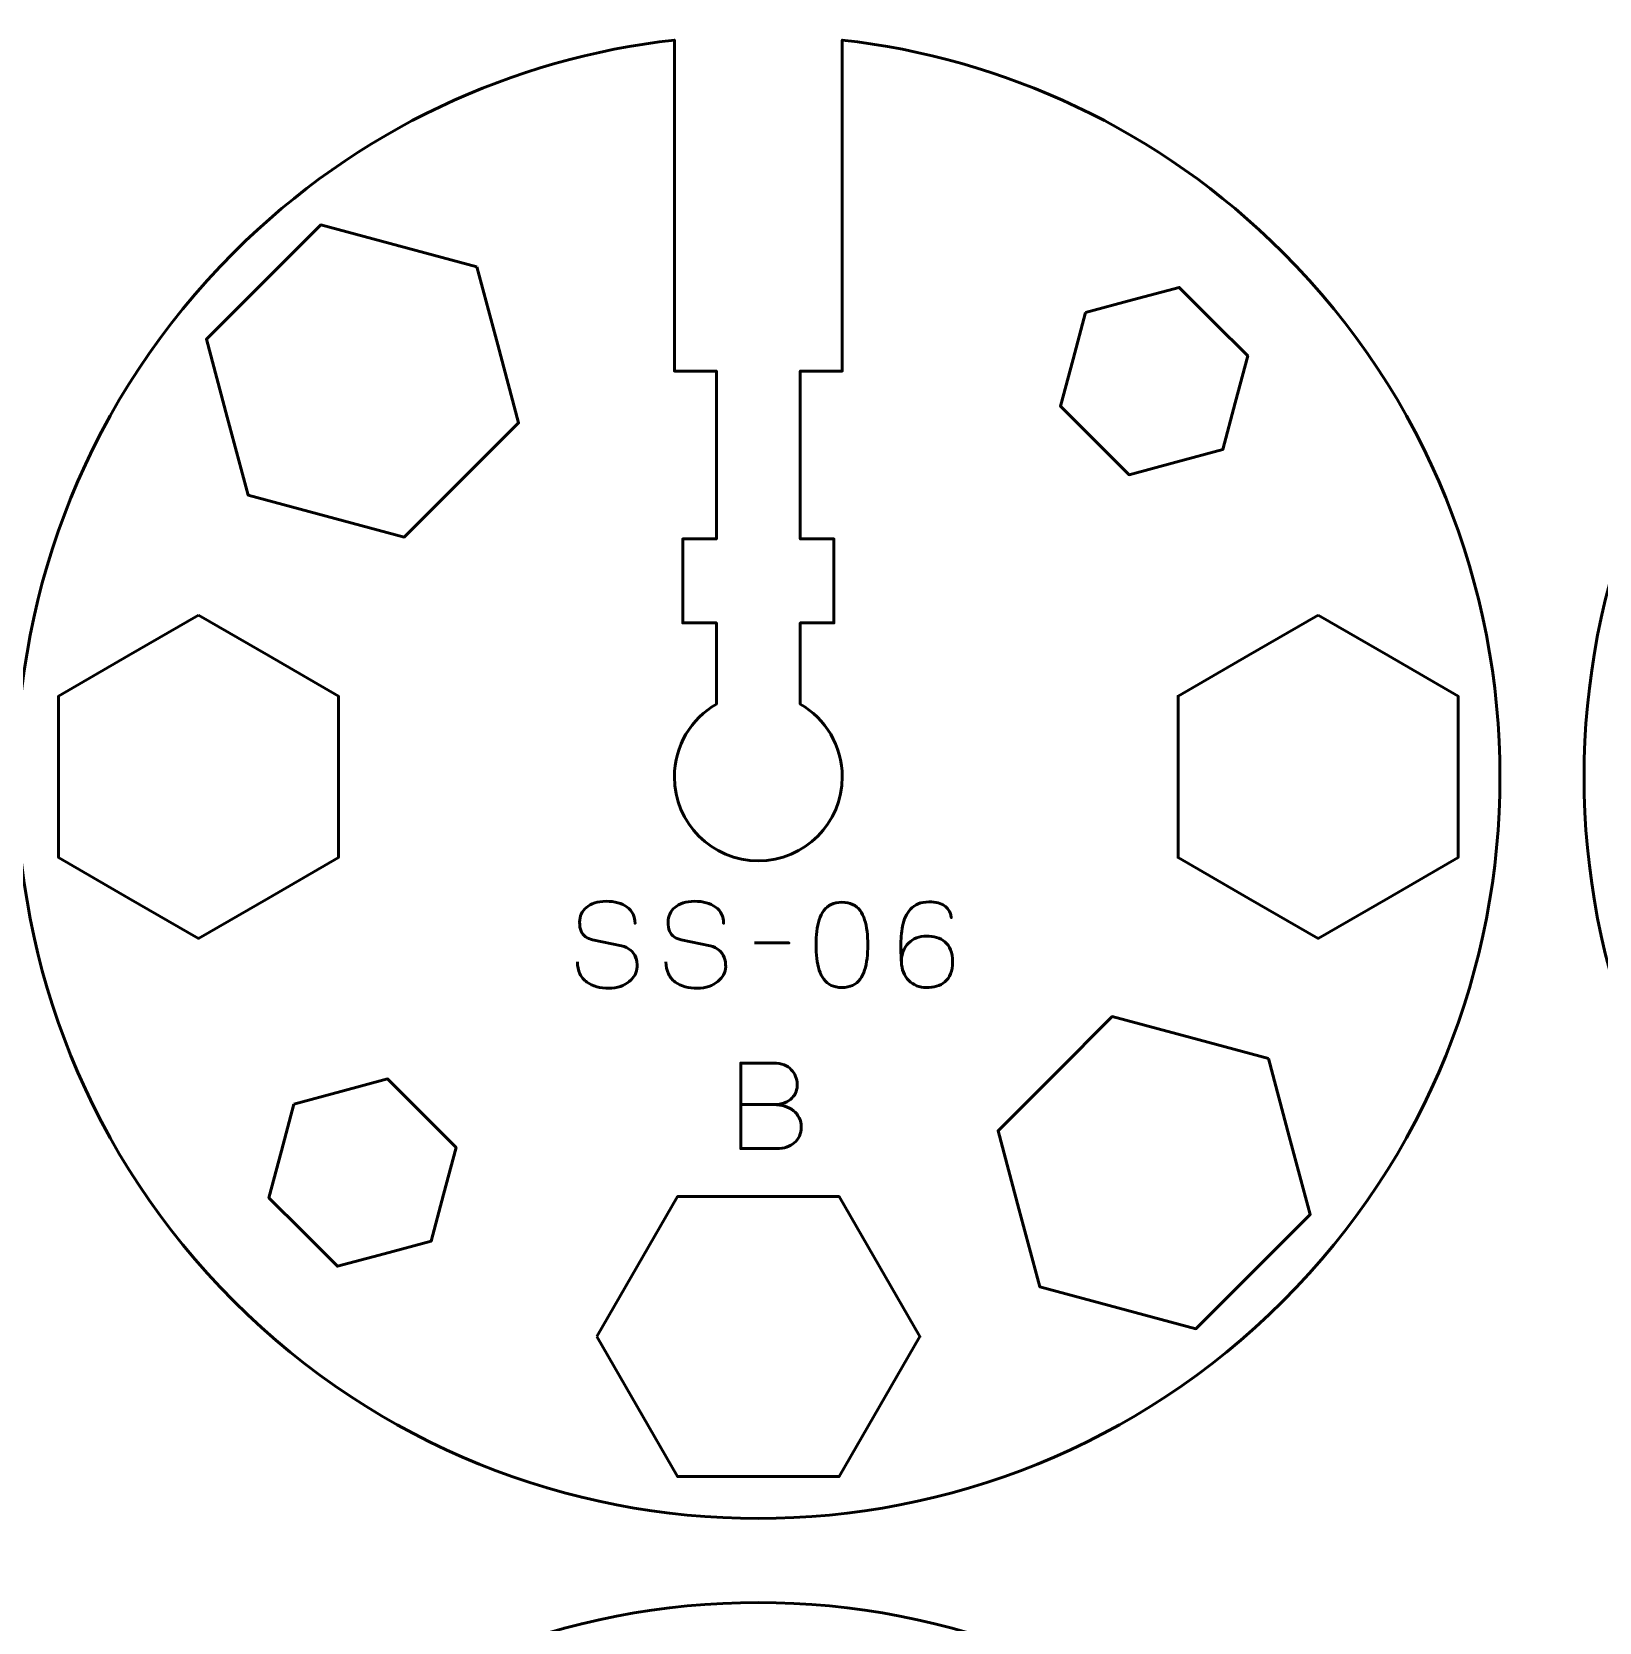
# Model space of a CAD drawing. Header units: centimetres. Extents: x -21 to 0, y -29.7 to 0.
# Drawn here: x -11.4 to -5.8, y -11.87 to -6.19 of the extents above; entities that cross this region are included whole.
import ezdxf

# ---------------------------------------------------------------- set-up
doc = ezdxf.new("R2010")
doc.units = ezdxf.units.CM
doc.header["$MEASUREMENT"] = 0
doc.layers.add('Layer 1', color=7, linetype='Continuous')

msp = doc.modelspace()

# ---------------------------------------------------------------- linework, layer by layer
at = {"layer": 'Layer 1', "color": 1, "lineweight": 53}
msp.add_open_spline([(-21.00003, -29.19995), (-21.00003, -29.19995), (-21.00003, -2.29992), (-21.00003, -2.29992), (-21.00003, -2.29992), (-21.00003, -2.21709), (-20.93286, -2.14992), (-20.85003, -2.14992), (-20.85003, -2.14992), (-20.7672, -2.14992), (-20.70003, -2.08275), (-20.70003, -1.99992), (-20.70003, -1.99992), (-20.70003, -1.91709), (-20.7672, -1.84992), (-20.85003, -1.84992), (-20.85003, -1.84992), (-20.93286, -1.84992), (-21.00003, -1.78275), (-21.00003, -1.69992), (-21.00003, -1.69992), (-21.00003, -1.61709), (-20.93286, -1.54992), (-20.85003, -1.54992), (-20.85003, -1.54992), (-20.7672, -1.54992), (-20.70003, -1.48275), (-20.70003, -1.39992), (-20.70003, -1.39992), (-20.70003, -1.31709), (-20.7672, -1.24992), (-20.85003, -1.24992), (-20.85003, -1.24992), (-20.93286, -1.24992), (-21.00003, -1.18275), (-21.00003, -1.09992), (-21.00003, -1.09992), (-21.00003, -1.09992), (-21.00003, -0.49992), (-21.00003, -0.49992), (-21.00003, -0.49992), (-21.00003, -0.22295), (-20.77694, 0.00004), (-20.49994, 0.00004), (-20.49994, 0.00004), (-20.49994, 0.00004), (-0.50008, 0.00004), (-0.50008, 0.00004), (-0.50008, 0.00004), (-0.22294, 0.00004), (0.00002, -0.22295), (0.00002, -0.49992), (0.00002, -0.49992), (0.00002, -0.49992), (0.00002, -29.19995), (0.00002, -29.19995), (0.00002, -29.19995), (0.00002, -29.47695), (-0.22294, -29.70004), (-0.50008, -29.70004), (-0.50008, -29.70004), (-0.50008, -29.70004), (-20.49994, -29.70004), (-20.49994, -29.70004), (-20.49994, -29.70004), (-20.77694, -29.70004), (-21.00003, -29.47695), (-21.00003, -29.19995)], degree=3, knots=[0, 0, 0, 0, 0.0588235, 0.0588235, 0.0588235, 0.0588235, 0.1176471, 0.1176471, 0.1176471, 0.1176471, 0.1764706, 0.1764706, 0.1764706, 0.1764706, 0.2352941, 0.2352941, 0.2352941, 0.2352941, 0.2941176, 0.2941176, 0.2941176, 0.2941176, 0.3529412, 0.3529412, 0.3529412, 0.3529412, 0.4117647, 0.4117647, 0.4117647, 0.4117647, 0.4705882, 0.4705882, 0.4705882, 0.4705882, 0.5294118, 0.5294118, 0.5294118, 0.5294118, 0.5882353, 0.5882353, 0.5882353, 0.5882353, 0.6470588, 0.6470588, 0.6470588, 0.6470588, 0.7058824, 0.7058824, 0.7058824, 0.7058824, 0.7647059, 0.7647059, 0.7647059, 0.7647059, 0.8235294, 0.8235294, 0.8235294, 0.8235294, 0.8823529, 0.8823529, 0.8823529, 0.8823529, 0.9411765, 0.9411765, 0.9411765, 0.9411765, 1, 1, 1, 1], dxfattribs=at)
at = {"layer": 'Layer 1', "color": 3, "lineweight": 53}
for points, knots in [([(-10.6738, -6.97608), (-10.23287, -6.53515), (-9.67507, -6.28229), (-9.1, -6.21718), (-9.1, -6.21718), (-9.1, -6.21718), (-9.1, -7.39992), (-9.1, -7.39992), (-9.1, -7.39992), (-9.1, -7.39992), (-8.94999, -7.39992), (-8.94999, -7.39992), (-8.94999, -7.39992), (-8.94999, -7.39992), (-8.94999, -7.99986), (-8.94999, -7.99986), (-8.94999, -7.99986), (-8.94999, -7.99986), (-9.07, -7.99986), (-9.07, -7.99986), (-9.07, -7.99986), (-9.07, -7.99986), (-9.07, -8.29986), (-9.07, -8.29986), (-9.07, -8.29986), (-9.07, -8.29986), (-8.94999, -8.29986), (-8.94999, -8.29986), (-8.94999, -8.29986), (-8.94999, -8.29986), (-8.94999, -8.59001), (-8.94999, -8.59001), (-8.94999, -8.59001), (-9.03965, -8.64189), (-9.09999, -8.73884), (-9.09999, -8.84986), (-9.09999, -8.84986), (-9.09999, -9.01552), (-8.96565, -9.14986), (-8.79999, -9.14986), (-8.79999, -9.14986), (-8.63433, -9.14986), (-8.49999, -9.01552), (-8.49999, -8.84986), (-8.49999, -8.84986), (-8.49999, -8.73884), (-8.56033, -8.64189), (-8.64999, -8.59001), (-8.64999, -8.59001), (-8.64999, -8.59001), (-8.64999, -8.29986), (-8.64999, -8.29986), (-8.64999, -8.29986), (-8.64999, -8.29986), (-8.53, -8.29986), (-8.53, -8.29986), (-8.53, -8.29986), (-8.53, -8.29986), (-8.53, -7.99986), (-8.53, -7.99986), (-8.53, -7.99986), (-8.53, -7.99986), (-8.64999, -7.99986), (-8.64999, -7.99986), (-8.64999, -7.99986), (-8.64999, -7.99986), (-8.64999, -7.39992), (-8.64999, -7.39992), (-8.64999, -7.39992), (-8.64999, -7.39992), (-8.5, -7.39992), (-8.5, -7.39992), (-8.5, -7.39992), (-8.5, -7.39992), (-8.5, -6.21716), (-8.5, -6.21716), (-8.5, -6.21716), (-7.92492, -6.28224), (-7.3671, -6.53515), (-6.92614, -6.97611), (-6.92614, -6.97611), (-5.89144, -8.01081), (-5.89144, -9.68905), (-6.92614, -10.72375), (-6.92614, -10.72375), (-7.96087, -11.75848), (-9.6391, -11.75848), (-10.6738, -10.72378), (-10.6738, -10.72378), (-11.70853, -9.68905), (-11.70853, -8.01081), (-10.6738, -6.97608)], [0, 0, 0, 0, 0.0434783, 0.0434783, 0.0434783, 0.0434783, 0.0869565, 0.0869565, 0.0869565, 0.0869565, 0.1304348, 0.1304348, 0.1304348, 0.1304348, 0.173913, 0.173913, 0.173913, 0.173913, 0.2173913, 0.2173913, 0.2173913, 0.2173913, 0.2608696, 0.2608696, 0.2608696, 0.2608696, 0.3043478, 0.3043478, 0.3043478, 0.3043478, 0.3478261, 0.3478261, 0.3478261, 0.3478261, 0.3913043, 0.3913043, 0.3913043, 0.3913043, 0.4347826, 0.4347826, 0.4347826, 0.4347826, 0.4782609, 0.4782609, 0.4782609, 0.4782609, 0.5217391, 0.5217391, 0.5217391, 0.5217391, 0.5652174, 0.5652174, 0.5652174, 0.5652174, 0.6086957, 0.6086957, 0.6086957, 0.6086957, 0.6521739, 0.6521739, 0.6521739, 0.6521739, 0.6956522, 0.6956522, 0.6956522, 0.6956522, 0.7391304, 0.7391304, 0.7391304, 0.7391304, 0.7826087, 0.7826087, 0.7826087, 0.7826087, 0.826087, 0.826087, 0.826087, 0.826087, 0.8695652, 0.8695652, 0.8695652, 0.8695652, 0.9130435, 0.9130435, 0.9130435, 0.9130435, 0.9565217, 0.9565217, 0.9565217, 0.9565217, 1, 1, 1, 1]), ([(-5.0738, -6.97608), (-4.63287, -6.53515), (-4.07507, -6.28229), (-3.5, -6.21718), (-3.5, -6.21718), (-3.5, -6.21718), (-3.5, -7.39992), (-3.5, -7.39992), (-3.5, -7.39992), (-3.5, -7.39992), (-3.34999, -7.39992), (-3.34999, -7.39992), (-3.34999, -7.39992), (-3.34999, -7.39992), (-3.34999, -7.99986), (-3.34999, -7.99986), (-3.34999, -7.99986), (-3.34999, -7.99986), (-3.47, -7.99986), (-3.47, -7.99986), (-3.47, -7.99986), (-3.47, -7.99986), (-3.47, -8.29986), (-3.47, -8.29986), (-3.47, -8.29986), (-3.47, -8.29986), (-3.34999, -8.29986), (-3.34999, -8.29986), (-3.34999, -8.29986), (-3.34999, -8.29986), (-3.34999, -8.59001), (-3.34999, -8.59001), (-3.34999, -8.59001), (-3.43965, -8.64189), (-3.49999, -8.73884), (-3.49999, -8.84986), (-3.49999, -8.84986), (-3.49999, -9.01552), (-3.36565, -9.14986), (-3.19999, -9.14986), (-3.19999, -9.14986), (-3.03433, -9.14986), (-2.89999, -9.01552), (-2.89999, -8.84986), (-2.89999, -8.84986), (-2.89999, -8.73884), (-2.96033, -8.64189), (-3.04999, -8.59001), (-3.04999, -8.59001), (-3.04999, -8.59001), (-3.04999, -8.29986), (-3.04999, -8.29986), (-3.04999, -8.29986), (-3.04999, -8.29986), (-2.93, -8.29986), (-2.93, -8.29986), (-2.93, -8.29986), (-2.93, -8.29986), (-2.93, -7.99986), (-2.93, -7.99986), (-2.93, -7.99986), (-2.93, -7.99986), (-3.04999, -7.99986), (-3.04999, -7.99986), (-3.04999, -7.99986), (-3.04999, -7.99986), (-3.04999, -7.39992), (-3.04999, -7.39992), (-3.04999, -7.39992), (-3.04999, -7.39992), (-2.9, -7.39992), (-2.9, -7.39992), (-2.9, -7.39992), (-2.9, -7.39992), (-2.9, -6.21716), (-2.9, -6.21716), (-2.9, -6.21716), (-2.32492, -6.28224), (-1.7671, -6.53515), (-1.32614, -6.97611), (-1.32614, -6.97611), (-0.29144, -8.01081), (-0.29144, -9.68905), (-1.32614, -10.72375), (-1.32614, -10.72375), (-2.36087, -11.75848), (-4.0391, -11.75848), (-5.0738, -10.72378), (-5.0738, -10.72378), (-6.10853, -9.68905), (-6.10853, -8.01081), (-5.0738, -6.97608)], [0, 0, 0, 0, 0.0434783, 0.0434783, 0.0434783, 0.0434783, 0.0869565, 0.0869565, 0.0869565, 0.0869565, 0.1304348, 0.1304348, 0.1304348, 0.1304348, 0.173913, 0.173913, 0.173913, 0.173913, 0.2173913, 0.2173913, 0.2173913, 0.2173913, 0.2608696, 0.2608696, 0.2608696, 0.2608696, 0.3043478, 0.3043478, 0.3043478, 0.3043478, 0.3478261, 0.3478261, 0.3478261, 0.3478261, 0.3913043, 0.3913043, 0.3913043, 0.3913043, 0.4347826, 0.4347826, 0.4347826, 0.4347826, 0.4782609, 0.4782609, 0.4782609, 0.4782609, 0.5217391, 0.5217391, 0.5217391, 0.5217391, 0.5652174, 0.5652174, 0.5652174, 0.5652174, 0.6086957, 0.6086957, 0.6086957, 0.6086957, 0.6521739, 0.6521739, 0.6521739, 0.6521739, 0.6956522, 0.6956522, 0.6956522, 0.6956522, 0.7391304, 0.7391304, 0.7391304, 0.7391304, 0.7826087, 0.7826087, 0.7826087, 0.7826087, 0.826087, 0.826087, 0.826087, 0.826087, 0.8695652, 0.8695652, 0.8695652, 0.8695652, 0.9130435, 0.9130435, 0.9130435, 0.9130435, 0.9565217, 0.9565217, 0.9565217, 0.9565217, 1, 1, 1, 1]), ([(-10.67383, -12.57613), (-9.63913, -11.54143), (-7.9609, -11.54143), (-6.92617, -12.57616), (-6.92617, -12.57616), (-5.89147, -13.61086), (-5.89147, -15.2891), (-6.92617, -16.3238), (-6.92617, -16.3238), (-7.9609, -17.35853), (-9.63913, -17.35853), (-10.67383, -16.32383), (-10.67383, -16.32383), (-11.70856, -15.2891), (-11.70856, -13.61086), (-10.67383, -12.57613)], [0, 0, 0, 0, 0.25, 0.25, 0.25, 0.25, 0.5, 0.5, 0.5, 0.5, 0.75, 0.75, 0.75, 0.75, 1, 1, 1, 1]), ([(-5.07383, -12.57613), (-4.03913, -11.54143), (-2.3609, -11.54143), (-1.32617, -12.57616), (-1.32617, -12.57616), (-0.29147, -13.61086), (-0.29147, -15.2891), (-1.32617, -16.3238), (-1.32617, -16.3238), (-2.3609, -17.35853), (-4.03913, -17.35853), (-5.07383, -16.32383), (-5.07383, -16.32383), (-6.10856, -15.2891), (-6.10856, -13.61086), (-5.07383, -12.57613)], [0, 0, 0, 0, 0.25, 0.25, 0.25, 0.25, 0.5, 0.5, 0.5, 0.5, 0.75, 0.75, 0.75, 0.75, 1, 1, 1, 1])]:
    msp.add_open_spline(points, degree=3, knots=knots, dxfattribs=at)
at = {"layer": 'Layer 1', "lineweight": 53}
for points in [[(-9.80596, -7.02746), (-9.80596, -7.02746), (-9.73125, -7.3063), (-9.73125, -7.3063), (-9.73125, -7.3063), (-9.73125, -7.3063), (-9.65653, -7.58514), (-9.65653, -7.58514), (-9.65653, -7.58514), (-9.65653, -7.58514), (-9.86066, -7.78926), (-9.86066, -7.78926), (-9.86066, -7.78926), (-9.86066, -7.78926), (-10.06478, -7.99339), (-10.06478, -7.99339), (-10.06478, -7.99339), (-10.06478, -7.99339), (-10.34362, -7.91867), (-10.34362, -7.91867), (-10.34362, -7.91867), (-10.34362, -7.91867), (-10.62246, -7.84396), (-10.62246, -7.84396), (-10.62246, -7.84396), (-10.62246, -7.84396), (-10.69717, -7.56512), (-10.69717, -7.56512), (-10.69717, -7.56512), (-10.69717, -7.56512), (-10.77189, -7.28628), (-10.77189, -7.28628), (-10.77189, -7.28628), (-10.77189, -7.28628), (-10.56776, -7.08216), (-10.56776, -7.08216), (-10.56776, -7.08216), (-10.56776, -7.08216), (-10.36364, -6.87803), (-10.36364, -6.87803), (-10.36364, -6.87803), (-10.36364, -6.87803), (-10.0848, -6.95275), (-10.0848, -6.95275), (-10.0848, -6.95275), (-10.0848, -6.95275), (-9.80596, -7.02746), (-9.80596, -7.02746)], [(-7.63073, -7.19077), (-7.63073, -7.19077), (-7.46343, -7.14594), (-7.46343, -7.14594), (-7.46343, -7.14594), (-7.46343, -7.14594), (-7.29613, -7.10111), (-7.29613, -7.10111), (-7.29613, -7.10111), (-7.29613, -7.10111), (-7.17365, -7.22358), (-7.17365, -7.22358), (-7.17365, -7.22358), (-7.17365, -7.22358), (-7.05118, -7.34606), (-7.05118, -7.34606), (-7.05118, -7.34606), (-7.05118, -7.34606), (-7.09601, -7.51336), (-7.09601, -7.51336), (-7.09601, -7.51336), (-7.09601, -7.51336), (-7.14084, -7.68066), (-7.14084, -7.68066), (-7.14084, -7.68066), (-7.14084, -7.68066), (-7.30814, -7.72549), (-7.30814, -7.72549), (-7.30814, -7.72549), (-7.30814, -7.72549), (-7.47544, -7.77032), (-7.47544, -7.77032), (-7.47544, -7.77032), (-7.47544, -7.77032), (-7.59792, -7.64785), (-7.59792, -7.64785), (-7.59792, -7.64785), (-7.59792, -7.64785), (-7.72039, -7.52537), (-7.72039, -7.52537), (-7.72039, -7.52537), (-7.72039, -7.52537), (-7.67556, -7.35807), (-7.67556, -7.35807), (-7.67556, -7.35807), (-7.67556, -7.35807), (-7.63073, -7.19077), (-7.63073, -7.19077)], [(-10.8, -8.27257), (-10.8, -8.27257), (-10.55, -8.41691), (-10.55, -8.41691), (-10.55, -8.41691), (-10.55, -8.41691), (-10.3, -8.56125), (-10.3, -8.56125), (-10.3, -8.56125), (-10.3, -8.56125), (-10.3, -8.84992), (-10.3, -8.84992), (-10.3, -8.84992), (-10.3, -8.84992), (-10.3, -9.1386), (-10.3, -9.1386), (-10.3, -9.1386), (-10.3, -9.1386), (-10.55, -9.28294), (-10.55, -9.28294), (-10.55, -9.28294), (-10.55, -9.28294), (-10.8, -9.42727), (-10.8, -9.42727), (-10.8, -9.42727), (-10.8, -9.42727), (-11.04999, -9.28294), (-11.04999, -9.28294), (-11.04999, -9.28294), (-11.04999, -9.28294), (-11.3, -9.1386), (-11.3, -9.1386), (-11.3, -9.1386), (-11.3, -9.1386), (-11.3, -8.84992), (-11.3, -8.84992), (-11.3, -8.84992), (-11.3, -8.84992), (-11.3, -8.56125), (-11.3, -8.56125), (-11.3, -8.56125), (-11.3, -8.56125), (-11.04999, -8.41691), (-11.04999, -8.41691), (-11.04999, -8.41691), (-11.04999, -8.41691), (-10.8, -8.27257), (-10.8, -8.27257)], [(-6.8, -8.27257), (-6.8, -8.27257), (-6.55, -8.41691), (-6.55, -8.41691), (-6.55, -8.41691), (-6.55, -8.41691), (-6.3, -8.56125), (-6.3, -8.56125), (-6.3, -8.56125), (-6.3, -8.56125), (-6.3, -8.84992), (-6.3, -8.84992), (-6.3, -8.84992), (-6.3, -8.84992), (-6.3, -9.1386), (-6.3, -9.1386), (-6.3, -9.1386), (-6.3, -9.1386), (-6.55, -9.28294), (-6.55, -9.28294), (-6.55, -9.28294), (-6.55, -9.28294), (-6.8, -9.42727), (-6.8, -9.42727), (-6.8, -9.42727), (-6.8, -9.42727), (-7.04999, -9.28294), (-7.04999, -9.28294), (-7.04999, -9.28294), (-7.04999, -9.28294), (-7.3, -9.1386), (-7.3, -9.1386), (-7.3, -9.1386), (-7.3, -9.1386), (-7.3, -8.84992), (-7.3, -8.84992), (-7.3, -8.84992), (-7.3, -8.84992), (-7.3, -8.56125), (-7.3, -8.56125), (-7.3, -8.56125), (-7.3, -8.56125), (-7.04999, -8.41691), (-7.04999, -8.41691), (-7.04999, -8.41691), (-7.04999, -8.41691), (-6.8, -8.27257), (-6.8, -8.27257)], [(-6.97753, -9.85589), (-6.97753, -9.85589), (-6.90282, -10.13473), (-6.90282, -10.13473), (-6.90282, -10.13473), (-6.90282, -10.13473), (-6.8281, -10.41357), (-6.8281, -10.41357), (-6.8281, -10.41357), (-6.8281, -10.41357), (-7.03223, -10.61769), (-7.03223, -10.61769), (-7.03223, -10.61769), (-7.03223, -10.61769), (-7.23635, -10.82182), (-7.23635, -10.82182), (-7.23635, -10.82182), (-7.23635, -10.82182), (-7.51519, -10.7471), (-7.51519, -10.7471), (-7.51519, -10.7471), (-7.51519, -10.7471), (-7.79403, -10.67239), (-7.79403, -10.67239), (-7.79403, -10.67239), (-7.79403, -10.67239), (-7.86874, -10.39355), (-7.86874, -10.39355), (-7.86874, -10.39355), (-7.86874, -10.39355), (-7.94346, -10.11471), (-7.94346, -10.11471), (-7.94346, -10.11471), (-7.94346, -10.11471), (-7.73934, -9.91058), (-7.73934, -9.91058), (-7.73934, -9.91058), (-7.73934, -9.91058), (-7.53521, -9.70646), (-7.53521, -9.70646), (-7.53521, -9.70646), (-7.53521, -9.70646), (-7.25637, -9.78118), (-7.25637, -9.78118), (-7.25637, -9.78118), (-7.25637, -9.78118), (-6.97753, -9.85589), (-6.97753, -9.85589)], [(-10.45915, -10.01918), (-10.45915, -10.01918), (-10.29185, -9.97435), (-10.29185, -9.97435), (-10.29185, -9.97435), (-10.29185, -9.97435), (-10.12455, -9.92952), (-10.12455, -9.92952), (-10.12455, -9.92952), (-10.12455, -9.92952), (-10.00207, -10.05199), (-10.00207, -10.05199), (-10.00207, -10.05199), (-10.00207, -10.05199), (-9.8796, -10.17447), (-9.8796, -10.17447), (-9.8796, -10.17447), (-9.8796, -10.17447), (-9.92443, -10.34177), (-9.92443, -10.34177), (-9.92443, -10.34177), (-9.92443, -10.34177), (-9.96926, -10.50907), (-9.96926, -10.50907), (-9.96926, -10.50907), (-9.96926, -10.50907), (-10.13656, -10.5539), (-10.13656, -10.5539), (-10.13656, -10.5539), (-10.13656, -10.5539), (-10.30386, -10.59873), (-10.30386, -10.59873), (-10.30386, -10.59873), (-10.30386, -10.59873), (-10.42634, -10.47626), (-10.42634, -10.47626), (-10.42634, -10.47626), (-10.42634, -10.47626), (-10.54881, -10.35378), (-10.54881, -10.35378), (-10.54881, -10.35378), (-10.54881, -10.35378), (-10.50398, -10.18648), (-10.50398, -10.18648), (-10.50398, -10.18648), (-10.50398, -10.18648), (-10.45915, -10.01918), (-10.45915, -10.01918)], [(-9.37735, -10.84992), (-9.37735, -10.84992), (-9.23301, -10.59993), (-9.23301, -10.59993), (-9.23301, -10.59993), (-9.23301, -10.59993), (-9.08867, -10.34992), (-9.08867, -10.34992), (-9.08867, -10.34992), (-9.08867, -10.34992), (-8.8, -10.34992), (-8.8, -10.34992), (-8.8, -10.34992), (-8.8, -10.34992), (-8.51132, -10.34992), (-8.51132, -10.34992), (-8.51132, -10.34992), (-8.51132, -10.34992), (-8.36698, -10.59993), (-8.36698, -10.59993), (-8.36698, -10.59993), (-8.36698, -10.59993), (-8.22265, -10.84992), (-8.22265, -10.84992), (-8.22265, -10.84992), (-8.22265, -10.84992), (-8.36698, -11.09992), (-8.36698, -11.09992), (-8.36698, -11.09992), (-8.36698, -11.09992), (-8.51132, -11.34992), (-8.51132, -11.34992), (-8.51132, -11.34992), (-8.51132, -11.34992), (-8.8, -11.34992), (-8.8, -11.34992), (-8.8, -11.34992), (-8.8, -11.34992), (-9.08867, -11.34992), (-9.08867, -11.34992), (-9.08867, -11.34992), (-9.08867, -11.34992), (-9.23301, -11.09992), (-9.23301, -11.09992), (-9.23301, -11.09992), (-9.23301, -11.09992), (-9.37735, -10.84992), (-9.37735, -10.84992)]]:
    msp.add_open_spline(points, degree=3, knots=[0, 0, 0, 0, 0.0833333, 0.0833333, 0.0833333, 0.0833333, 0.1666667, 0.1666667, 0.1666667, 0.1666667, 0.25, 0.25, 0.25, 0.25, 0.3333333, 0.3333333, 0.3333333, 0.3333333, 0.4166667, 0.4166667, 0.4166667, 0.4166667, 0.5, 0.5, 0.5, 0.5, 0.5833333, 0.5833333, 0.5833333, 0.5833333, 0.6666667, 0.6666667, 0.6666667, 0.6666667, 0.75, 0.75, 0.75, 0.75, 0.8333333, 0.8333333, 0.8333333, 0.8333333, 0.9166667, 0.9166667, 0.9166667, 0.9166667, 1, 1, 1, 1], dxfattribs=at)
at = {"layer": 'Layer 1', "color": 5, "lineweight": 53}
for points, knots in [([(-9.44624, -9.51048), (-9.4461, -9.52735), (-9.44314, -9.54181), (-9.43721, -9.55388), (-9.43721, -9.55388), (-9.43135, -9.56587), (-9.42317, -9.57568), (-9.41287, -9.5833), (-9.41287, -9.5833), (-9.4025, -9.59085), (-9.39057, -9.59642), (-9.3771, -9.60002), (-9.3771, -9.60002), (-9.36369, -9.60355), (-9.3493, -9.60531), (-9.33406, -9.60531), (-9.33406, -9.60531), (-9.31868, -9.60524), (-9.30485, -9.60298), (-9.2925, -9.59868), (-9.2925, -9.59868), (-9.28022, -9.59437), (-9.26971, -9.58859), (-9.26089, -9.58132), (-9.26089, -9.58132), (-9.25214, -9.57405), (-9.24537, -9.56594), (-9.24057, -9.55691), (-9.24057, -9.55691), (-9.23577, -9.54788), (-9.23323, -9.53864), (-9.23288, -9.52911), (-9.23288, -9.52911), (-9.23246, -9.51662), (-9.23429, -9.50519), (-9.23831, -9.49489), (-9.23831, -9.49489), (-9.24234, -9.48459), (-9.24855, -9.47598), (-9.25694, -9.46893), (-9.25694, -9.46893), (-9.26527, -9.46187), (-9.27578, -9.45693), (-9.28834, -9.45418), (-9.28834, -9.45418), (-9.28834, -9.45418), (-9.39205, -9.43174), (-9.39205, -9.43174), (-9.39205, -9.43174), (-9.40179, -9.4297), (-9.41019, -9.42624), (-9.4171, -9.42144), (-9.4171, -9.42144), (-9.42402, -9.41658), (-9.42938, -9.40987), (-9.43305, -9.40126), (-9.43305, -9.40126), (-9.43672, -9.39273), (-9.43862, -9.38186), (-9.43862, -9.36867), (-9.43862, -9.36867), (-9.43862, -9.35865), (-9.43657, -9.3492), (-9.43241, -9.34031), (-9.43241, -9.34031), (-9.42832, -9.33142), (-9.42225, -9.32358), (-9.41428, -9.31667), (-9.41428, -9.31667), (-9.40631, -9.30983), (-9.39643, -9.30446), (-9.38472, -9.30058), (-9.38472, -9.30058), (-9.37293, -9.29663), (-9.35946, -9.29466), (-9.34422, -9.29459), (-9.34422, -9.29459), (-9.32891, -9.29459), (-9.31487, -9.29635), (-9.30203, -9.29988), (-9.30203, -9.29988), (-9.28926, -9.30341), (-9.27818, -9.30849), (-9.26887, -9.31526), (-9.26887, -9.31526), (-9.25955, -9.32203), (-9.25236, -9.33036), (-9.24742, -9.34009), (-9.24742, -9.34009), (-9.24248, -9.3499), (-9.24015, -9.36112), (-9.2405, -9.37375), (-9.2405, -9.37375), (-9.24015, -9.36112), (-9.24248, -9.3499), (-9.24742, -9.34009), (-9.24742, -9.34009), (-9.25236, -9.33036), (-9.25955, -9.32203), (-9.26887, -9.31526), (-9.26887, -9.31526), (-9.27818, -9.30849), (-9.28926, -9.30341), (-9.30203, -9.29988), (-9.30203, -9.29988), (-9.31487, -9.29635), (-9.32891, -9.29459), (-9.34422, -9.29459), (-9.34422, -9.29459), (-9.35946, -9.29466), (-9.37293, -9.29663), (-9.38472, -9.30058), (-9.38472, -9.30058), (-9.39643, -9.30446), (-9.40631, -9.30983), (-9.41428, -9.31667), (-9.41428, -9.31667), (-9.42225, -9.32358), (-9.42832, -9.33142), (-9.43241, -9.34031), (-9.43241, -9.34031), (-9.43657, -9.3492), (-9.43862, -9.35865), (-9.43862, -9.36867), (-9.43862, -9.36867), (-9.43862, -9.38186), (-9.43679, -9.39273), (-9.43326, -9.40119), (-9.43326, -9.40119), (-9.42966, -9.40973), (-9.42437, -9.41636), (-9.41745, -9.42123), (-9.41745, -9.42123), (-9.41054, -9.42603), (-9.40207, -9.42956), (-9.39205, -9.43174), (-9.39205, -9.43174), (-9.39205, -9.43174), (-9.28834, -9.45418), (-9.28834, -9.45418), (-9.28834, -9.45418), (-9.2755, -9.45693), (-9.26491, -9.46187), (-9.25659, -9.46893), (-9.25659, -9.46893), (-9.24819, -9.47598), (-9.24205, -9.48459), (-9.2381, -9.49489), (-9.2381, -9.49489), (-9.23422, -9.50519), (-9.23246, -9.51662), (-9.23288, -9.52911), (-9.23288, -9.52911), (-9.23323, -9.53864), (-9.23577, -9.54788), (-9.24057, -9.55691), (-9.24057, -9.55691), (-9.24537, -9.56594), (-9.25214, -9.57405), (-9.26089, -9.58132), (-9.26089, -9.58132), (-9.26971, -9.58859), (-9.28022, -9.59437), (-9.2925, -9.59868), (-9.2925, -9.59868), (-9.30485, -9.60298), (-9.31868, -9.60524), (-9.33406, -9.60531), (-9.33406, -9.60531), (-9.3493, -9.60531), (-9.36369, -9.60355), (-9.3771, -9.60002), (-9.3771, -9.60002), (-9.39057, -9.59642), (-9.4025, -9.59085), (-9.41287, -9.5833), (-9.41287, -9.5833), (-9.42317, -9.57568), (-9.43135, -9.56587), (-9.43721, -9.55388), (-9.43721, -9.55388), (-9.44314, -9.54181), (-9.4461, -9.52735), (-9.44624, -9.51048)], [0, 0, 0, 0, 0.0217391, 0.0217391, 0.0217391, 0.0217391, 0.0434783, 0.0434783, 0.0434783, 0.0434783, 0.0652174, 0.0652174, 0.0652174, 0.0652174, 0.0869565, 0.0869565, 0.0869565, 0.0869565, 0.1086957, 0.1086957, 0.1086957, 0.1086957, 0.1304348, 0.1304348, 0.1304348, 0.1304348, 0.1521739, 0.1521739, 0.1521739, 0.1521739, 0.173913, 0.173913, 0.173913, 0.173913, 0.1956522, 0.1956522, 0.1956522, 0.1956522, 0.2173913, 0.2173913, 0.2173913, 0.2173913, 0.2391304, 0.2391304, 0.2391304, 0.2391304, 0.2608696, 0.2608696, 0.2608696, 0.2608696, 0.2826087, 0.2826087, 0.2826087, 0.2826087, 0.3043478, 0.3043478, 0.3043478, 0.3043478, 0.326087, 0.326087, 0.326087, 0.326087, 0.3478261, 0.3478261, 0.3478261, 0.3478261, 0.3695652, 0.3695652, 0.3695652, 0.3695652, 0.3913043, 0.3913043, 0.3913043, 0.3913043, 0.4130435, 0.4130435, 0.4130435, 0.4130435, 0.4347826, 0.4347826, 0.4347826, 0.4347826, 0.4565217, 0.4565217, 0.4565217, 0.4565217, 0.4782609, 0.4782609, 0.4782609, 0.4782609, 0.5, 0.5, 0.5, 0.5, 0.5217391, 0.5217391, 0.5217391, 0.5217391, 0.5434783, 0.5434783, 0.5434783, 0.5434783, 0.5652174, 0.5652174, 0.5652174, 0.5652174, 0.5869565, 0.5869565, 0.5869565, 0.5869565, 0.6086957, 0.6086957, 0.6086957, 0.6086957, 0.6304348, 0.6304348, 0.6304348, 0.6304348, 0.6521739, 0.6521739, 0.6521739, 0.6521739, 0.673913, 0.673913, 0.673913, 0.673913, 0.6956522, 0.6956522, 0.6956522, 0.6956522, 0.7173913, 0.7173913, 0.7173913, 0.7173913, 0.7391304, 0.7391304, 0.7391304, 0.7391304, 0.7608696, 0.7608696, 0.7608696, 0.7608696, 0.7826087, 0.7826087, 0.7826087, 0.7826087, 0.8043478, 0.8043478, 0.8043478, 0.8043478, 0.826087, 0.826087, 0.826087, 0.826087, 0.8478261, 0.8478261, 0.8478261, 0.8478261, 0.8695652, 0.8695652, 0.8695652, 0.8695652, 0.8913043, 0.8913043, 0.8913043, 0.8913043, 0.9130435, 0.9130435, 0.9130435, 0.9130435, 0.9347826, 0.9347826, 0.9347826, 0.9347826, 0.9565217, 0.9565217, 0.9565217, 0.9565217, 0.9782609, 0.9782609, 0.9782609, 0.9782609, 1, 1, 1, 1]), ([(-9.13001, -9.51048), (-9.12987, -9.52735), (-9.12691, -9.54181), (-9.12098, -9.55388), (-9.12098, -9.55388), (-9.11512, -9.56587), (-9.10694, -9.57568), (-9.09664, -9.5833), (-9.09664, -9.5833), (-9.08627, -9.59085), (-9.07434, -9.59642), (-9.06087, -9.60002), (-9.06087, -9.60002), (-9.04746, -9.60355), (-9.03307, -9.60531), (-9.01783, -9.60531), (-9.01783, -9.60531), (-9.00245, -9.60524), (-8.98862, -9.60298), (-8.97627, -9.59868), (-8.97627, -9.59868), (-8.96399, -9.59437), (-8.95348, -9.58859), (-8.94466, -9.58132), (-8.94466, -9.58132), (-8.93591, -9.57405), (-8.92914, -9.56594), (-8.92434, -9.55691), (-8.92434, -9.55691), (-8.91954, -9.54788), (-8.917, -9.53864), (-8.91665, -9.52911), (-8.91665, -9.52911), (-8.91623, -9.51662), (-8.91806, -9.50519), (-8.92208, -9.49489), (-8.92208, -9.49489), (-8.92611, -9.48459), (-8.93232, -9.47598), (-8.94071, -9.46893), (-8.94071, -9.46893), (-8.94904, -9.46187), (-8.95955, -9.45693), (-8.97211, -9.45418), (-8.97211, -9.45418), (-8.97211, -9.45418), (-9.07582, -9.43174), (-9.07582, -9.43174), (-9.07582, -9.43174), (-9.08556, -9.4297), (-9.09396, -9.42624), (-9.10087, -9.42144), (-9.10087, -9.42144), (-9.10779, -9.41658), (-9.11315, -9.40987), (-9.11682, -9.40126), (-9.11682, -9.40126), (-9.12049, -9.39273), (-9.12239, -9.38186), (-9.12239, -9.36867), (-9.12239, -9.36867), (-9.12239, -9.35865), (-9.12034, -9.3492), (-9.11618, -9.34031), (-9.11618, -9.34031), (-9.11209, -9.33142), (-9.10602, -9.32358), (-9.09805, -9.31667), (-9.09805, -9.31667), (-9.09008, -9.30983), (-9.0802, -9.30446), (-9.06849, -9.30058), (-9.06849, -9.30058), (-9.0567, -9.29663), (-9.04323, -9.29466), (-9.02799, -9.29459), (-9.02799, -9.29459), (-9.01268, -9.29459), (-8.99864, -9.29635), (-8.9858, -9.29988), (-8.9858, -9.29988), (-8.97303, -9.30341), (-8.96195, -9.30849), (-8.95264, -9.31526), (-8.95264, -9.31526), (-8.94332, -9.32203), (-8.93613, -9.33036), (-8.93119, -9.34009), (-8.93119, -9.34009), (-8.92625, -9.3499), (-8.92392, -9.36112), (-8.92427, -9.37375), (-8.92427, -9.37375), (-8.92392, -9.36112), (-8.92625, -9.3499), (-8.93119, -9.34009), (-8.93119, -9.34009), (-8.93613, -9.33036), (-8.94332, -9.32203), (-8.95264, -9.31526), (-8.95264, -9.31526), (-8.96195, -9.30849), (-8.97303, -9.30341), (-8.9858, -9.29988), (-8.9858, -9.29988), (-8.99864, -9.29635), (-9.01268, -9.29459), (-9.02799, -9.29459), (-9.02799, -9.29459), (-9.04323, -9.29466), (-9.0567, -9.29663), (-9.06849, -9.30058), (-9.06849, -9.30058), (-9.0802, -9.30446), (-9.09008, -9.30983), (-9.09805, -9.31667), (-9.09805, -9.31667), (-9.10602, -9.32358), (-9.11209, -9.33142), (-9.11618, -9.34031), (-9.11618, -9.34031), (-9.12034, -9.3492), (-9.12239, -9.35865), (-9.12239, -9.36867), (-9.12239, -9.36867), (-9.12239, -9.38186), (-9.12056, -9.39273), (-9.11703, -9.40119), (-9.11703, -9.40119), (-9.11343, -9.40973), (-9.10814, -9.41636), (-9.10122, -9.42123), (-9.10122, -9.42123), (-9.09431, -9.42603), (-9.08584, -9.42956), (-9.07582, -9.43174), (-9.07582, -9.43174), (-9.07582, -9.43174), (-8.97211, -9.45418), (-8.97211, -9.45418), (-8.97211, -9.45418), (-8.95927, -9.45693), (-8.94868, -9.46187), (-8.94036, -9.46893), (-8.94036, -9.46893), (-8.93196, -9.47598), (-8.92582, -9.48459), (-8.92187, -9.49489), (-8.92187, -9.49489), (-8.91799, -9.50519), (-8.91623, -9.51662), (-8.91665, -9.52911), (-8.91665, -9.52911), (-8.917, -9.53864), (-8.91954, -9.54788), (-8.92434, -9.55691), (-8.92434, -9.55691), (-8.92914, -9.56594), (-8.93591, -9.57405), (-8.94466, -9.58132), (-8.94466, -9.58132), (-8.95348, -9.58859), (-8.96399, -9.59437), (-8.97627, -9.59868), (-8.97627, -9.59868), (-8.98862, -9.60298), (-9.00245, -9.60524), (-9.01783, -9.60531), (-9.01783, -9.60531), (-9.03307, -9.60531), (-9.04746, -9.60355), (-9.06087, -9.60002), (-9.06087, -9.60002), (-9.07434, -9.59642), (-9.08627, -9.59085), (-9.09664, -9.5833), (-9.09664, -9.5833), (-9.10694, -9.57568), (-9.11512, -9.56587), (-9.12098, -9.55388), (-9.12098, -9.55388), (-9.12691, -9.54181), (-9.12987, -9.52735), (-9.13001, -9.51048)], [0, 0, 0, 0, 0.0217391, 0.0217391, 0.0217391, 0.0217391, 0.0434783, 0.0434783, 0.0434783, 0.0434783, 0.0652174, 0.0652174, 0.0652174, 0.0652174, 0.0869565, 0.0869565, 0.0869565, 0.0869565, 0.1086957, 0.1086957, 0.1086957, 0.1086957, 0.1304348, 0.1304348, 0.1304348, 0.1304348, 0.1521739, 0.1521739, 0.1521739, 0.1521739, 0.173913, 0.173913, 0.173913, 0.173913, 0.1956522, 0.1956522, 0.1956522, 0.1956522, 0.2173913, 0.2173913, 0.2173913, 0.2173913, 0.2391304, 0.2391304, 0.2391304, 0.2391304, 0.2608696, 0.2608696, 0.2608696, 0.2608696, 0.2826087, 0.2826087, 0.2826087, 0.2826087, 0.3043478, 0.3043478, 0.3043478, 0.3043478, 0.326087, 0.326087, 0.326087, 0.326087, 0.3478261, 0.3478261, 0.3478261, 0.3478261, 0.3695652, 0.3695652, 0.3695652, 0.3695652, 0.3913043, 0.3913043, 0.3913043, 0.3913043, 0.4130435, 0.4130435, 0.4130435, 0.4130435, 0.4347826, 0.4347826, 0.4347826, 0.4347826, 0.4565217, 0.4565217, 0.4565217, 0.4565217, 0.4782609, 0.4782609, 0.4782609, 0.4782609, 0.5, 0.5, 0.5, 0.5, 0.5217391, 0.5217391, 0.5217391, 0.5217391, 0.5434783, 0.5434783, 0.5434783, 0.5434783, 0.5652174, 0.5652174, 0.5652174, 0.5652174, 0.5869565, 0.5869565, 0.5869565, 0.5869565, 0.6086957, 0.6086957, 0.6086957, 0.6086957, 0.6304348, 0.6304348, 0.6304348, 0.6304348, 0.6521739, 0.6521739, 0.6521739, 0.6521739, 0.673913, 0.673913, 0.673913, 0.673913, 0.6956522, 0.6956522, 0.6956522, 0.6956522, 0.7173913, 0.7173913, 0.7173913, 0.7173913, 0.7391304, 0.7391304, 0.7391304, 0.7391304, 0.7608696, 0.7608696, 0.7608696, 0.7608696, 0.7826087, 0.7826087, 0.7826087, 0.7826087, 0.8043478, 0.8043478, 0.8043478, 0.8043478, 0.826087, 0.826087, 0.826087, 0.826087, 0.8478261, 0.8478261, 0.8478261, 0.8478261, 0.8695652, 0.8695652, 0.8695652, 0.8695652, 0.8913043, 0.8913043, 0.8913043, 0.8913043, 0.9130435, 0.9130435, 0.9130435, 0.9130435, 0.9347826, 0.9347826, 0.9347826, 0.9347826, 0.9565217, 0.9565217, 0.9565217, 0.9565217, 0.9782609, 0.9782609, 0.9782609, 0.9782609, 1, 1, 1, 1]), ([(-8.50136, -9.60277), (-8.48655, -9.6027), (-8.47378, -9.60009), (-8.46312, -9.59501), (-8.46312, -9.59501), (-8.45254, -9.58993), (-8.44372, -9.58266), (-8.43667, -9.57342), (-8.43667, -9.57342), (-8.42968, -9.56411), (-8.42418, -9.5531), (-8.42009, -9.5404), (-8.42009, -9.5404), (-8.41606, -9.5277), (-8.41317, -9.5138), (-8.41155, -9.49856), (-8.41155, -9.49856), (-8.40985, -9.48332), (-8.40901, -9.4673), (-8.40908, -9.45037), (-8.40908, -9.45037), (-8.40901, -9.43351), (-8.40985, -9.41749), (-8.41155, -9.40232), (-8.41155, -9.40232), (-8.41317, -9.38715), (-8.41606, -9.37318), (-8.42009, -9.36048), (-8.42009, -9.36048), (-8.42418, -9.34785), (-8.42968, -9.33685), (-8.43667, -9.32746), (-8.43667, -9.32746), (-8.44372, -9.31815), (-8.45254, -9.31088), (-8.46312, -9.3058), (-8.46312, -9.3058), (-8.47378, -9.30065), (-8.48655, -9.29804), (-8.50136, -9.29797), (-8.50136, -9.29797), (-8.51618, -9.29804), (-8.52895, -9.30065), (-8.53961, -9.3058), (-8.53961, -9.3058), (-8.55019, -9.31088), (-8.55901, -9.31815), (-8.56606, -9.32746), (-8.56606, -9.32746), (-8.57305, -9.33685), (-8.57855, -9.34785), (-8.58264, -9.36048), (-8.58264, -9.36048), (-8.58667, -9.37318), (-8.58956, -9.38715), (-8.59118, -9.40232), (-8.59118, -9.40232), (-8.59287, -9.41749), (-8.59372, -9.43351), (-8.59365, -9.45037), (-8.59365, -9.45037), (-8.59372, -9.4673), (-8.59287, -9.48332), (-8.59118, -9.49856), (-8.59118, -9.49856), (-8.58956, -9.5138), (-8.58667, -9.5277), (-8.58264, -9.5404), (-8.58264, -9.5404), (-8.57855, -9.5531), (-8.57305, -9.56411), (-8.56606, -9.57342), (-8.56606, -9.57342), (-8.55901, -9.58266), (-8.55019, -9.58993), (-8.53961, -9.59501), (-8.53961, -9.59501), (-8.52895, -9.60009), (-8.51618, -9.6027), (-8.50136, -9.60277)], [0, 0, 0, 0, 0.05, 0.05, 0.05, 0.05, 0.1, 0.1, 0.1, 0.1, 0.15, 0.15, 0.15, 0.15, 0.2, 0.2, 0.2, 0.2, 0.25, 0.25, 0.25, 0.25, 0.3, 0.3, 0.3, 0.3, 0.35, 0.35, 0.35, 0.35, 0.4, 0.4, 0.4, 0.4, 0.45, 0.45, 0.45, 0.45, 0.5, 0.5, 0.5, 0.5, 0.55, 0.55, 0.55, 0.55, 0.6, 0.6, 0.6, 0.6, 0.65, 0.65, 0.65, 0.65, 0.7, 0.7, 0.7, 0.7, 0.75, 0.75, 0.75, 0.75, 0.8, 0.8, 0.8, 0.8, 0.85, 0.85, 0.85, 0.85, 0.9, 0.9, 0.9, 0.9, 0.95, 0.95, 0.95, 0.95, 1, 1, 1, 1]), ([(-8.50136, -9.60277), (-8.48655, -9.6027), (-8.47378, -9.60009), (-8.46312, -9.59501), (-8.46312, -9.59501), (-8.45254, -9.58993), (-8.44372, -9.58266), (-8.43667, -9.57342), (-8.43667, -9.57342), (-8.42968, -9.56411), (-8.42418, -9.5531), (-8.42009, -9.5404), (-8.42009, -9.5404), (-8.41606, -9.5277), (-8.41317, -9.5138), (-8.41155, -9.49856), (-8.41155, -9.49856), (-8.40985, -9.48332), (-8.40901, -9.4673), (-8.40908, -9.45037), (-8.40908, -9.45037), (-8.40901, -9.43351), (-8.40985, -9.41749), (-8.41155, -9.40232), (-8.41155, -9.40232), (-8.41317, -9.38715), (-8.41606, -9.37318), (-8.42009, -9.36048), (-8.42009, -9.36048), (-8.42418, -9.34785), (-8.42968, -9.33685), (-8.43667, -9.32746), (-8.43667, -9.32746), (-8.44372, -9.31815), (-8.45254, -9.31088), (-8.46312, -9.3058), (-8.46312, -9.3058), (-8.47378, -9.30065), (-8.48655, -9.29804), (-8.50136, -9.29797), (-8.50136, -9.29797), (-8.51618, -9.29804), (-8.52895, -9.30065), (-8.53961, -9.3058), (-8.53961, -9.3058), (-8.55019, -9.31088), (-8.55901, -9.31815), (-8.56606, -9.32746), (-8.56606, -9.32746), (-8.57305, -9.33685), (-8.57855, -9.34785), (-8.58264, -9.36048), (-8.58264, -9.36048), (-8.58667, -9.37318), (-8.58956, -9.38715), (-8.59118, -9.40232), (-8.59118, -9.40232), (-8.59287, -9.41749), (-8.59372, -9.43351), (-8.59365, -9.45037), (-8.59365, -9.45037), (-8.59372, -9.4673), (-8.59287, -9.48332), (-8.59118, -9.49856), (-8.59118, -9.49856), (-8.58956, -9.5138), (-8.58667, -9.5277), (-8.58264, -9.5404), (-8.58264, -9.5404), (-8.57855, -9.5531), (-8.57305, -9.56411), (-8.56606, -9.57342), (-8.56606, -9.57342), (-8.55901, -9.58266), (-8.55019, -9.58993), (-8.53961, -9.59501), (-8.53961, -9.59501), (-8.52895, -9.60009), (-8.51618, -9.6027), (-8.50136, -9.60277)], [0, 0, 0, 0, 0.05, 0.05, 0.05, 0.05, 0.1, 0.1, 0.1, 0.1, 0.15, 0.15, 0.15, 0.15, 0.2, 0.2, 0.2, 0.2, 0.25, 0.25, 0.25, 0.25, 0.3, 0.3, 0.3, 0.3, 0.35, 0.35, 0.35, 0.35, 0.4, 0.4, 0.4, 0.4, 0.45, 0.45, 0.45, 0.45, 0.5, 0.5, 0.5, 0.5, 0.55, 0.55, 0.55, 0.55, 0.6, 0.6, 0.6, 0.6, 0.65, 0.65, 0.65, 0.65, 0.7, 0.7, 0.7, 0.7, 0.75, 0.75, 0.75, 0.75, 0.8, 0.8, 0.8, 0.8, 0.85, 0.85, 0.85, 0.85, 0.9, 0.9, 0.9, 0.9, 0.95, 0.95, 0.95, 0.95, 1, 1, 1, 1]), ([(-8.28885, -9.51091), (-8.28878, -9.49708), (-8.28653, -9.48459), (-8.28201, -9.4733), (-8.28201, -9.4733), (-8.27757, -9.46208), (-8.27129, -9.45242), (-8.26317, -9.4443), (-8.26317, -9.4443), (-8.25513, -9.43626), (-8.2456, -9.43005), (-8.23474, -9.42568), (-8.23474, -9.42568), (-8.22387, -9.4213), (-8.21195, -9.41912), (-8.19911, -9.41904), (-8.19911, -9.41904), (-8.1862, -9.41897), (-8.17413, -9.4206), (-8.16291, -9.42384), (-8.16291, -9.42384), (-8.15169, -9.42702), (-8.14189, -9.43224), (-8.13335, -9.43944), (-8.13335, -9.43944), (-8.12481, -9.44656), (-8.11811, -9.45602), (-8.11331, -9.4678), (-8.11331, -9.4678), (-8.10852, -9.47958), (-8.10605, -9.4939), (-8.10598, -9.51091), (-8.10598, -9.51091), (-8.10605, -9.52791), (-8.10852, -9.54223), (-8.11331, -9.55402), (-8.11331, -9.55402), (-8.11811, -9.5658), (-8.12481, -9.57525), (-8.13335, -9.58238), (-8.13335, -9.58238), (-8.14189, -9.58958), (-8.15169, -9.5948), (-8.16291, -9.59797), (-8.16291, -9.59797), (-8.17413, -9.60122), (-8.1862, -9.60284), (-8.19911, -9.60277), (-8.19911, -9.60277), (-8.21195, -9.6027), (-8.22373, -9.60051), (-8.23453, -9.59614), (-8.23453, -9.59614), (-8.24525, -9.59176), (-8.25456, -9.58555), (-8.26254, -9.57744), (-8.26254, -9.57744), (-8.27051, -9.5694), (-8.27679, -9.55973), (-8.2813, -9.54844), (-8.2813, -9.54844), (-8.28589, -9.53722), (-8.28836, -9.52474), (-8.28885, -9.51091), (-8.28885, -9.51091), (-8.28914, -9.50392), (-8.28949, -9.4956), (-8.28998, -9.48593), (-8.28998, -9.48593), (-8.29048, -9.47619), (-8.29076, -9.46561), (-8.29083, -9.45425), (-8.29083, -9.45425), (-8.2909, -9.44282), (-8.29055, -9.43104), (-8.28963, -9.41897), (-8.28963, -9.41897), (-8.28878, -9.40684), (-8.28709, -9.39491), (-8.28462, -9.38313), (-8.28462, -9.38313), (-8.28215, -9.37142), (-8.27862, -9.36034), (-8.27397, -9.34997), (-8.27397, -9.34997), (-8.26931, -9.3396), (-8.26331, -9.33043), (-8.2559, -9.32245), (-8.2559, -9.32245), (-8.24843, -9.31448), (-8.23932, -9.3082), (-8.22853, -9.30362), (-8.22853, -9.30362), (-8.21773, -9.2991), (-8.20496, -9.29677), (-8.19022, -9.2967), (-8.19022, -9.2967), (-8.17738, -9.29677), (-8.16651, -9.29804), (-8.15748, -9.30051), (-8.15748, -9.30051), (-8.14845, -9.30298), (-8.14104, -9.3063), (-8.13511, -9.31039), (-8.13511, -9.31039), (-8.12926, -9.31455), (-8.1246, -9.31907), (-8.12122, -9.32408), (-8.12122, -9.32408), (-8.11783, -9.32902), (-8.11529, -9.33403), (-8.11374, -9.33904), (-8.11374, -9.33904), (-8.11211, -9.34404), (-8.11106, -9.3487), (-8.11063, -9.35301), (-8.11063, -9.35301), (-8.11106, -9.3487), (-8.11211, -9.34404), (-8.11374, -9.33904), (-8.11374, -9.33904), (-8.11529, -9.33403), (-8.11783, -9.32902), (-8.12122, -9.32408), (-8.12122, -9.32408), (-8.1246, -9.31907), (-8.12926, -9.31455), (-8.13511, -9.31039), (-8.13511, -9.31039), (-8.14104, -9.3063), (-8.14845, -9.30298), (-8.15748, -9.30051), (-8.15748, -9.30051), (-8.16651, -9.29804), (-8.17738, -9.29677), (-8.19022, -9.2967), (-8.19022, -9.2967), (-8.20496, -9.29677), (-8.21773, -9.2991), (-8.22853, -9.30362), (-8.22853, -9.30362), (-8.23932, -9.3082), (-8.24843, -9.31448), (-8.2559, -9.32245), (-8.2559, -9.32245), (-8.26331, -9.33043), (-8.26931, -9.3396), (-8.27397, -9.34997), (-8.27397, -9.34997), (-8.27862, -9.36034), (-8.28215, -9.37142), (-8.28462, -9.38313), (-8.28462, -9.38313), (-8.28709, -9.39491), (-8.28878, -9.40684), (-8.28963, -9.41897), (-8.28963, -9.41897), (-8.29055, -9.43104), (-8.2909, -9.44282), (-8.29083, -9.45425), (-8.29083, -9.45425), (-8.29076, -9.46561), (-8.29048, -9.47619), (-8.28998, -9.48593), (-8.28998, -9.48593), (-8.28949, -9.4956), (-8.28914, -9.50392), (-8.28885, -9.51091), (-8.28885, -9.51091), (-8.28836, -9.52474), (-8.28589, -9.53722), (-8.2813, -9.54844), (-8.2813, -9.54844), (-8.27679, -9.55973), (-8.27051, -9.5694), (-8.26254, -9.57744), (-8.26254, -9.57744), (-8.25456, -9.58555), (-8.24525, -9.59176), (-8.23453, -9.59614), (-8.23453, -9.59614), (-8.22373, -9.60051), (-8.21195, -9.6027), (-8.19911, -9.60277), (-8.19911, -9.60277), (-8.1862, -9.60284), (-8.17413, -9.60122), (-8.16291, -9.59797), (-8.16291, -9.59797), (-8.15169, -9.5948), (-8.14189, -9.58958), (-8.13335, -9.58238), (-8.13335, -9.58238), (-8.12481, -9.57525), (-8.11811, -9.5658), (-8.11331, -9.55402), (-8.11331, -9.55402), (-8.10852, -9.54223), (-8.10605, -9.52791), (-8.10598, -9.51091), (-8.10598, -9.51091), (-8.10605, -9.4939), (-8.10852, -9.47958), (-8.11331, -9.4678), (-8.11331, -9.4678), (-8.11811, -9.45602), (-8.12481, -9.44656), (-8.13335, -9.43944), (-8.13335, -9.43944), (-8.14189, -9.43224), (-8.15169, -9.42702), (-8.16291, -9.42384), (-8.16291, -9.42384), (-8.17413, -9.4206), (-8.1862, -9.41897), (-8.19911, -9.41904), (-8.19911, -9.41904), (-8.21195, -9.41912), (-8.22387, -9.4213), (-8.23474, -9.42568), (-8.23474, -9.42568), (-8.2456, -9.43005), (-8.25513, -9.43626), (-8.26317, -9.4443), (-8.26317, -9.4443), (-8.27129, -9.45242), (-8.27757, -9.46208), (-8.28201, -9.4733), (-8.28201, -9.4733), (-8.28653, -9.48459), (-8.28878, -9.49708), (-8.28885, -9.51091)], [0, 0, 0, 0, 0.0172414, 0.0172414, 0.0172414, 0.0172414, 0.0344828, 0.0344828, 0.0344828, 0.0344828, 0.0517241, 0.0517241, 0.0517241, 0.0517241, 0.0689655, 0.0689655, 0.0689655, 0.0689655, 0.0862069, 0.0862069, 0.0862069, 0.0862069, 0.1034483, 0.1034483, 0.1034483, 0.1034483, 0.1206897, 0.1206897, 0.1206897, 0.1206897, 0.137931, 0.137931, 0.137931, 0.137931, 0.1551724, 0.1551724, 0.1551724, 0.1551724, 0.1724138, 0.1724138, 0.1724138, 0.1724138, 0.1896552, 0.1896552, 0.1896552, 0.1896552, 0.2068966, 0.2068966, 0.2068966, 0.2068966, 0.2241379, 0.2241379, 0.2241379, 0.2241379, 0.2413793, 0.2413793, 0.2413793, 0.2413793, 0.2586207, 0.2586207, 0.2586207, 0.2586207, 0.2758621, 0.2758621, 0.2758621, 0.2758621, 0.2931034, 0.2931034, 0.2931034, 0.2931034, 0.3103448, 0.3103448, 0.3103448, 0.3103448, 0.3275862, 0.3275862, 0.3275862, 0.3275862, 0.3448276, 0.3448276, 0.3448276, 0.3448276, 0.362069, 0.362069, 0.362069, 0.362069, 0.3793103, 0.3793103, 0.3793103, 0.3793103, 0.3965517, 0.3965517, 0.3965517, 0.3965517, 0.4137931, 0.4137931, 0.4137931, 0.4137931, 0.4310345, 0.4310345, 0.4310345, 0.4310345, 0.4482759, 0.4482759, 0.4482759, 0.4482759, 0.4655172, 0.4655172, 0.4655172, 0.4655172, 0.4827586, 0.4827586, 0.4827586, 0.4827586, 0.5, 0.5, 0.5, 0.5, 0.5172414, 0.5172414, 0.5172414, 0.5172414, 0.5344828, 0.5344828, 0.5344828, 0.5344828, 0.5517241, 0.5517241, 0.5517241, 0.5517241, 0.5689655, 0.5689655, 0.5689655, 0.5689655, 0.5862069, 0.5862069, 0.5862069, 0.5862069, 0.6034483, 0.6034483, 0.6034483, 0.6034483, 0.6206897, 0.6206897, 0.6206897, 0.6206897, 0.637931, 0.637931, 0.637931, 0.637931, 0.6551724, 0.6551724, 0.6551724, 0.6551724, 0.6724138, 0.6724138, 0.6724138, 0.6724138, 0.6896552, 0.6896552, 0.6896552, 0.6896552, 0.7068966, 0.7068966, 0.7068966, 0.7068966, 0.7241379, 0.7241379, 0.7241379, 0.7241379, 0.7413793, 0.7413793, 0.7413793, 0.7413793, 0.7586207, 0.7586207, 0.7586207, 0.7586207, 0.7758621, 0.7758621, 0.7758621, 0.7758621, 0.7931034, 0.7931034, 0.7931034, 0.7931034, 0.8103448, 0.8103448, 0.8103448, 0.8103448, 0.8275862, 0.8275862, 0.8275862, 0.8275862, 0.8448276, 0.8448276, 0.8448276, 0.8448276, 0.862069, 0.862069, 0.862069, 0.862069, 0.8793103, 0.8793103, 0.8793103, 0.8793103, 0.8965517, 0.8965517, 0.8965517, 0.8965517, 0.9137931, 0.9137931, 0.9137931, 0.9137931, 0.9310345, 0.9310345, 0.9310345, 0.9310345, 0.9482759, 0.9482759, 0.9482759, 0.9482759, 0.9655172, 0.9655172, 0.9655172, 0.9655172, 0.9827586, 0.9827586, 0.9827586, 0.9827586, 1, 1, 1, 1]), ([(-8.81378, -9.44317), (-8.81378, -9.44317), (-8.69059, -9.44317), (-8.69059, -9.44317), (-8.69059, -9.44317), (-8.69059, -9.44317), (-8.81378, -9.44317), (-8.81378, -9.44317)], [0, 0, 0, 0, 0.5, 0.5, 0.5, 0.5, 1, 1, 1, 1]), ([(-8.86289, -10.02102), (-8.86289, -10.02102), (-8.74563, -10.02102), (-8.74563, -10.02102), (-8.74563, -10.02102), (-8.73039, -10.02095), (-8.71741, -10.01884), (-8.70647, -10.01467), (-8.70647, -10.01467), (-8.6956, -10.01058), (-8.68679, -10.00501), (-8.67994, -9.99802), (-8.67994, -9.99802), (-8.6731, -9.99104), (-8.66816, -9.98314), (-8.66505, -9.97439), (-8.66505, -9.97439), (-8.66202, -9.96571), (-8.66061, -9.95668), (-8.66096, -9.94737), (-8.66096, -9.94737), (-8.66139, -9.93805), (-8.66336, -9.92902), (-8.66689, -9.9202), (-8.66689, -9.9202), (-8.67035, -9.91138), (-8.67557, -9.90341), (-8.68241, -9.89628), (-8.68241, -9.89628), (-8.68925, -9.88916), (-8.69779, -9.88351), (-8.70816, -9.87935), (-8.70816, -9.87935), (-8.71854, -9.87512), (-8.73074, -9.87293), (-8.74478, -9.87286), (-8.74478, -9.87286), (-8.74478, -9.87286), (-8.86289, -9.87286), (-8.86289, -9.87286), (-8.86289, -9.87286), (-8.86289, -9.87286), (-8.86289, -10.17808), (-8.86289, -10.17808), (-8.86289, -10.17808), (-8.86289, -10.17808), (-8.73293, -10.17808), (-8.73293, -10.17808), (-8.73293, -10.17808), (-8.72079, -10.17808), (-8.7095, -10.17632), (-8.69906, -10.17286), (-8.69906, -10.17286), (-8.68862, -10.16933), (-8.67952, -10.16432), (-8.67162, -10.15762), (-8.67162, -10.15762), (-8.66378, -10.15099), (-8.65765, -10.14294), (-8.65327, -10.13342), (-8.65327, -10.13342), (-8.6489, -10.12389), (-8.64664, -10.1131), (-8.64657, -10.10103), (-8.64657, -10.10103), (-8.64685, -10.0889), (-8.64939, -10.07796), (-8.65426, -10.06816), (-8.65426, -10.06816), (-8.65913, -10.05835), (-8.6659, -10.04995), (-8.67465, -10.0429), (-8.67465, -10.0429), (-8.6834, -10.03591), (-8.69384, -10.03048), (-8.70584, -10.02674), (-8.70584, -10.02674), (-8.71783, -10.023), (-8.73109, -10.0211), (-8.74563, -10.02102), (-8.74563, -10.02102), (-8.73109, -10.0211), (-8.71783, -10.023), (-8.70584, -10.02674), (-8.70584, -10.02674), (-8.69384, -10.03048), (-8.6834, -10.03591), (-8.67465, -10.0429), (-8.67465, -10.0429), (-8.6659, -10.04995), (-8.65913, -10.05835), (-8.65426, -10.06816), (-8.65426, -10.06816), (-8.64939, -10.07796), (-8.64685, -10.0889), (-8.64657, -10.10103), (-8.64657, -10.10103), (-8.64664, -10.1131), (-8.6489, -10.12389), (-8.65327, -10.13342), (-8.65327, -10.13342), (-8.65765, -10.14294), (-8.66378, -10.15099), (-8.67162, -10.15762), (-8.67162, -10.15762), (-8.67952, -10.16432), (-8.68862, -10.16933), (-8.69906, -10.17286), (-8.69906, -10.17286), (-8.7095, -10.17632), (-8.72079, -10.17808), (-8.73293, -10.17808), (-8.73293, -10.17808), (-8.73293, -10.17808), (-8.86289, -10.17808), (-8.86289, -10.17808), (-8.86289, -10.17808), (-8.86289, -10.17808), (-8.86289, -9.87286), (-8.86289, -9.87286), (-8.86289, -9.87286), (-8.86289, -9.87286), (-8.74478, -9.87286), (-8.74478, -9.87286), (-8.74478, -9.87286), (-8.73074, -9.87293), (-8.71854, -9.87512), (-8.70816, -9.87935), (-8.70816, -9.87935), (-8.69779, -9.88351), (-8.68925, -9.88916), (-8.68241, -9.89628), (-8.68241, -9.89628), (-8.67557, -9.90341), (-8.67035, -9.91138), (-8.66689, -9.9202), (-8.66689, -9.9202), (-8.66336, -9.92902), (-8.66139, -9.93805), (-8.66096, -9.94737), (-8.66096, -9.94737), (-8.66061, -9.95668), (-8.66202, -9.96571), (-8.66505, -9.97439), (-8.66505, -9.97439), (-8.66816, -9.98314), (-8.6731, -9.99104), (-8.67994, -9.99802), (-8.67994, -9.99802), (-8.68679, -10.00501), (-8.6956, -10.01058), (-8.70647, -10.01467), (-8.70647, -10.01467), (-8.71741, -10.01884), (-8.73039, -10.02095), (-8.74563, -10.02102), (-8.74563, -10.02102), (-8.74563, -10.02102), (-8.86289, -10.02102), (-8.86289, -10.02102)], [0, 0, 0, 0, 0.025, 0.025, 0.025, 0.025, 0.05, 0.05, 0.05, 0.05, 0.075, 0.075, 0.075, 0.075, 0.1, 0.1, 0.1, 0.1, 0.125, 0.125, 0.125, 0.125, 0.15, 0.15, 0.15, 0.15, 0.175, 0.175, 0.175, 0.175, 0.2, 0.2, 0.2, 0.2, 0.225, 0.225, 0.225, 0.225, 0.25, 0.25, 0.25, 0.25, 0.275, 0.275, 0.275, 0.275, 0.3, 0.3, 0.3, 0.3, 0.325, 0.325, 0.325, 0.325, 0.35, 0.35, 0.35, 0.35, 0.375, 0.375, 0.375, 0.375, 0.4, 0.4, 0.4, 0.4, 0.425, 0.425, 0.425, 0.425, 0.45, 0.45, 0.45, 0.45, 0.475, 0.475, 0.475, 0.475, 0.5, 0.5, 0.5, 0.5, 0.525, 0.525, 0.525, 0.525, 0.55, 0.55, 0.55, 0.55, 0.575, 0.575, 0.575, 0.575, 0.6, 0.6, 0.6, 0.6, 0.625, 0.625, 0.625, 0.625, 0.65, 0.65, 0.65, 0.65, 0.675, 0.675, 0.675, 0.675, 0.7, 0.7, 0.7, 0.7, 0.725, 0.725, 0.725, 0.725, 0.75, 0.75, 0.75, 0.75, 0.775, 0.775, 0.775, 0.775, 0.8, 0.8, 0.8, 0.8, 0.825, 0.825, 0.825, 0.825, 0.85, 0.85, 0.85, 0.85, 0.875, 0.875, 0.875, 0.875, 0.9, 0.9, 0.9, 0.9, 0.925, 0.925, 0.925, 0.925, 0.95, 0.95, 0.95, 0.95, 0.975, 0.975, 0.975, 0.975, 1, 1, 1, 1])]:
    msp.add_open_spline(points, degree=3, knots=knots, dxfattribs=at)

doc.saveas('drawing.dxf')
